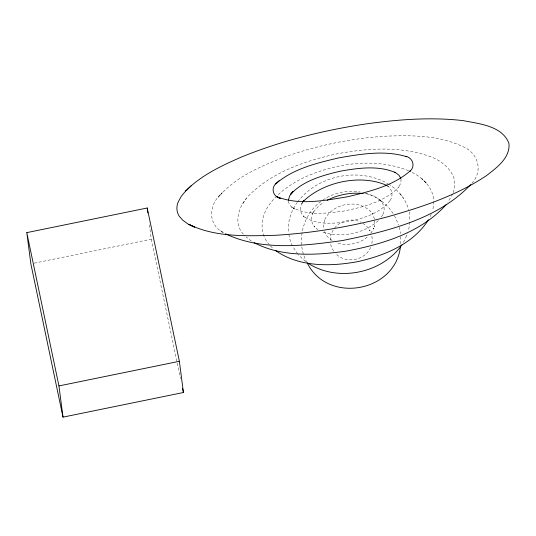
<?xml version="1.0" encoding="UTF-8"?>
<svg xmlns="http://www.w3.org/2000/svg" width="536" height="536" viewBox="0 0 536 536"><rect width="100%" height="100%" fill="white"/><g stroke="black" fill="none" stroke-linecap="round" stroke-linejoin="round"><path stroke-width="0.4" stroke-dasharray="2.68 2.01" d="M400.828 243.934L400.787 235.116M330.143 240.255L331 234.4L330.806 235.056L333.379 229.582M433.771 201.583L433.544 205.931L432.505 210.782M409.933 222.058L408.526 230.708M371.883 243.579L372.239 239.672L371.83 235.733M453.128 192.585C460.25 175.708 443.982 160.947 429.202 156.237C399.38 145.852 366.785 148.238 336.266 153.993C305.594 160.807 274.144 171.527 250.895 193.516C239.337 203.841 231.438 223.767 245.019 235.806M403.461 242.393L407.507 233.669M406.717 235.987L406.938 235.344M431.192 214.259L429.189 218.4M370.611 247.391C365.19 260.422 346.303 264.08 336.286 254.211M302.344 202.762C299.383 207.017 299.818 213.201 303.939 216.564M452.679 193.999L447.868 202.233M312.414 213.998L313.942 211.218C310.706 215.941 310.612 222.748 314.686 227.023L314.163 226.48L317.808 229.569M471.894 183.218C483.606 170.77 477.878 152.398 462.508 146.455C438.703 135.152 411.447 135.166 385.652 136.184C350.799 138.389 316.253 145.551 283.403 157.43C259.806 166.703 235.043 177.295 218.38 197.194L222.259 192.712C208.209 204.685 206.849 225.69 225.549 233.823M242.909 203.526L246.406 198.501M313.56 211.914L318.806 205.891L323.704 202.266M381.331 217.1L383.166 214.005L382.818 214.668C388.788 202.166 373.525 193.59 362.859 193.523M302.612 202.36L301.788 203.513L302.565 202.434M297.286 202.353C291.068 210.896 287.571 221.569 288.422 232.175M297.735 201.757C317.975 175.151 358.825 167.044 387.816 183.6M370.838 233.314L373.793 228.289L373.572 228.932L374.463 226.306L374.235 226.949L374.798 220.872M334.605 227.961C340.735 220.222 352.366 217.81 361.137 222.273M378.329 220.624C363.589 233.77 341.171 238.279 322.464 231.981M367.106 237.207C358.664 244.141 346.511 246.326 336.233 242.553M320.97 201.489C301.869 215.09 295.504 243.445 307.604 263.685M322.913 200.022C333.767 192.685 347.449 189.764 360.346 192.035M34.13 263.169L151.273 239.21L149.142 222.782M365.023 193.067C376.44 196.263 386.784 203.533 393.129 213.603M408.593 170.743C375.435 157.457 337.204 162.897 305.192 176.974C283.758 187.077 254.955 208.229 263.699 235.659M412.177 172.378C423.092 177.925 433.215 187.962 433.812 200.853M220.691 230.788L224.209 232.999M332.106 240.537L327.121 236.322L324.367 231.498M362.912 223.257L367.575 227.184L369.967 230.527L369.612 229.937L371.019 233.013M388.479 183.962C397.926 189.838 405.812 198.91 408.646 209.824M251.324 241.086L246.064 236.946M387.213 185.711C392.245 188.786 393.498 195.761 390.108 200.524L390.563 199.834C380.326 213.683 362.309 218.748 346.169 221.911C331.965 223.76 315.429 225.107 303.289 216.055L305.889 218.105M386.57 185.201L388.52 186.742M305.554 261.575L298.204 254.68M380.969 200.94L381.538 201.489L379.87 199.868M270.412 245.917L273.702 249.166M400.05 193.757L403.474 198.293M269.333 244.845L266.245 240.738L263.913 236.363M297.708 254.017L292.797 246.627M333.586 251.143L331.134 246.259L330.283 242.332M394.436 215.619L398.724 225.02M292.388 245.917L290.458 241.461L288.643 233.616M374.537 219.03L372.091 213.281L372.52 213.864C360.755 197.891 332.226 202.427 324.501 220.202L324.749 219.532L323.436 225.482L323.778 229.415M399.287 227.137L400.62 233.569M151.273 239.21L177.094 362.336M177.269 363.147L180.518 378.644M409.229 211.934L410.013 221.268M401.075 179.078L400.794 183.158L398.489 187.466L399.065 186.749C384.902 201.898 363.354 207.003 343.757 211.057C326.645 213.315 307.302 216.055 291.611 207.09L294.706 209.047C291.443 207.291 288.174 204.243 288.381 200.23M426.314 183.098L421.872 178.769L426.314 183.098"/><path stroke-width="0.8" d="M400.493 246.245C395.762 291.839 328.669 304.341 307.604 263.685M288.381 200.23L289.675 195.895L293.031 191.493L290.391 194.501C303.276 180.531 322.739 175.352 340.615 171.111C358.611 168.016 378.349 165.175 395.655 172.639L394.878 172.156L399.005 175.265L400.821 178.394M428.445 219.787C413.223 243.987 384.56 255.598 357.747 261.635C330.498 266.647 299.282 267.203 275.678 250.627M303.095 201.697L303.845 200.632L303.028 201.784M401.953 244.892C381.518 273.842 336.943 282.546 307.376 262.814M276.596 183.071C270.392 187.721 273.005 196.792 280.308 198.38L276.569 196.558C298.914 205.71 324.159 200.531 347.174 196.846C369.177 191.6 392.841 186.146 410.268 170.85L409.538 171.594C415.688 166.917 413.162 157.899 405.832 156.304L406.784 156.753C384.768 149.913 361.083 154.026 338.886 157.859C316.83 163.085 293.205 168.619 275.712 183.895L279.102 180.733M185.737 190.91L181.302 196.31L178.401 201.543A16.073 15.551 -7.4 0 0 179.131 216.095L182.736 220.209L187.835 223.901L194.501 227.13L188.786 224.35C215.345 237.421 246.198 236.008 275.022 235.311C312.709 233.133 350.088 226.695 386.577 217.087C421.289 207.365 456.243 195.808 486.447 175.641C496.53 167.802 510.413 157.892 508.939 143.407C502.239 125.665 478.876 123.762 462.95 120.593C430.381 116.895 397.451 119.535 365.103 124.057C322.906 130.469 281.139 140.814 241.575 156.994C221.596 165.644 201.261 175.245 185.737 190.91L191.647 185.369M470.816 184.518C437.946 219.278 387.83 231.15 342.611 240.517C304.126 245.863 261.849 251.076 225.576 233.864M446.093 204.752C420.787 232.838 382.349 244.329 346.323 251.103C315.805 255.37 282.284 257.387 254.124 242.687M303.343 201.348C323.456 181.744 360.762 173.838 386.623 185.362M327.141 200.31C338.042 194.675 350.651 192.236 362.859 193.523M26.8 232.631L147.219 208.001L179.372 361.291L183.426 392.499L63 417.135L30.854 263.839L26.8 232.631L58.947 385.927L63 417.135M58.947 385.927L179.372 361.291M182.568 388.426L183.426 392.499M147.219 208.001L147.862 212.926"/></g></svg>
